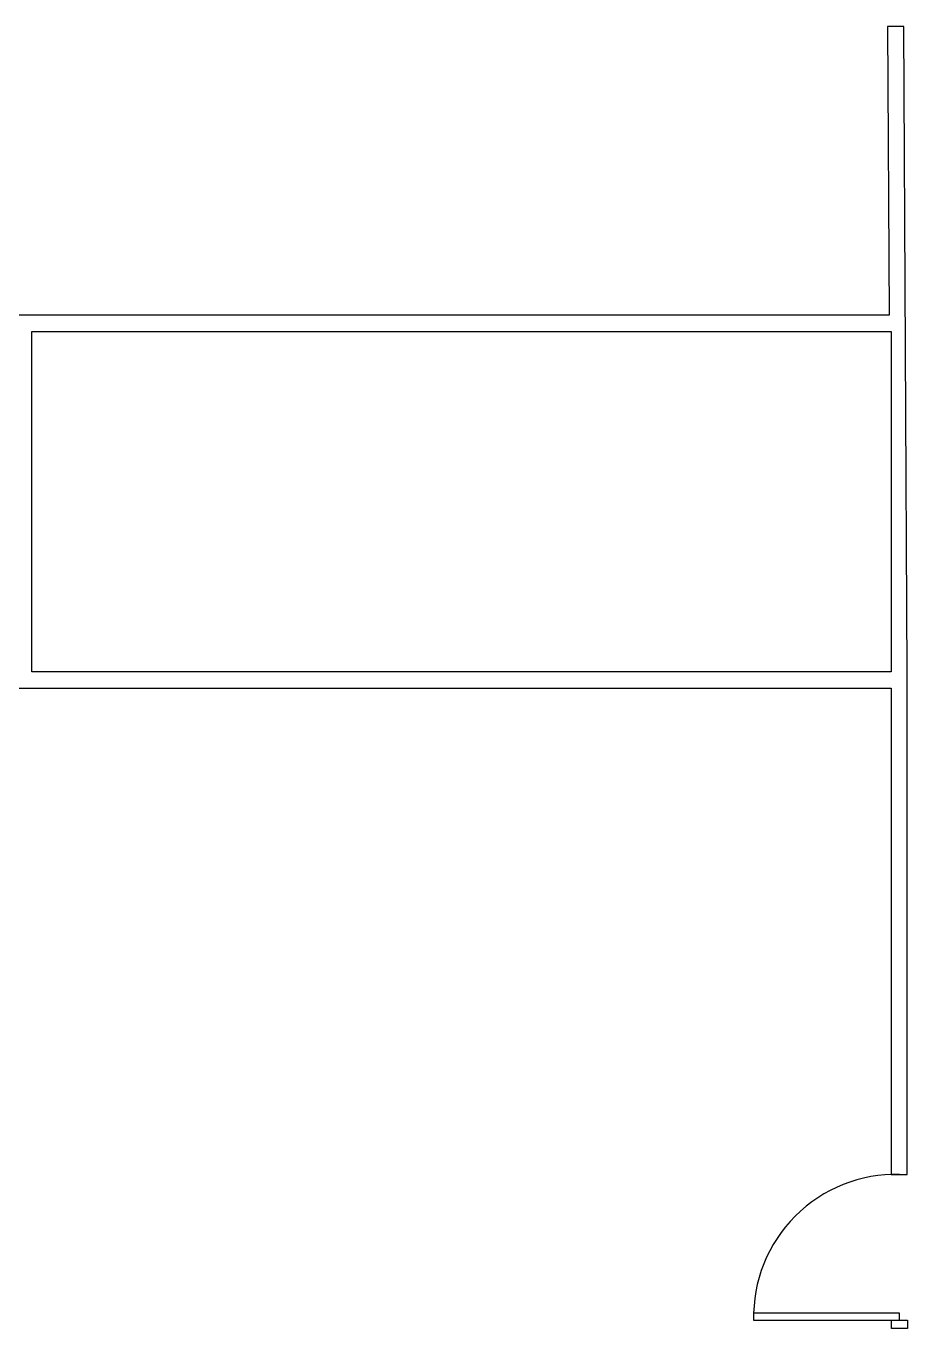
# Model space of a CAD drawing. Header units: centimetres. Extents: x -2363 to 10982, y -15317 to 6533.
# Drawn here: x -309 to 235, y -2405 to -1592 of the extents above; entities that cross this region are included whole.
import ezdxf

# ---------------------------------------------------------------- set-up
doc = ezdxf.new("R2010")
doc.units = ezdxf.units.CM
doc.header["$MEASUREMENT"] = 0
doc.layers.add('00_Walls', color=6, linetype='Continuous')
doc.layers.add('01_Doors', color=4, linetype='Continuous')

msp = doc.modelspace()

# ---------------------------------------------------------------- linework, layer by layer
at = {"layer": '00_Walls'}
for points in [[(-405.49, -1770.42), (-565.87, -1770.42), (-565.91, -1705.4), (-585.91, -1705.4), (-585.49, -2415.42), (-565.49, -2415.42), (-565.73, -2000.41), (224.51, -2000.41), (224.51, -2300.41), (234.51, -2300.41), (234.51, -1990.41), (232.37, -1592.24), (222.37, -1592.24), (223.33, -1770.41), (-305.49, -1770.41), (-315.49, -1770.41), (-315.49, -1990.41), (-565.74, -1990.41), (-565.86, -1780.41), (-405.49, -1780.41)], [(-305.49, -1780.41), (224.51, -1780.41), (224.51, -1990.41), (-305.49, -1990.41)]]:
    msp.add_lwpolyline(points, close=True, dxfattribs=at)
at = {"layer": '01_Doors'}
for points in [[(229.77, -2386.01), (139.77, -2386.01), (139.77, -2390.41), (229.77, -2390.41)], [(224.77, -2390.41), (234.77, -2390.41), (234.77, -2395.41), (224.77, -2395.41)]]:
    msp.add_lwpolyline(points, close=True, dxfattribs=at)
msp.add_arc((227.57, -2388.21), 87.83, 88.56464, 181.43536, dxfattribs=at)

doc.saveas('drawing.dxf')
